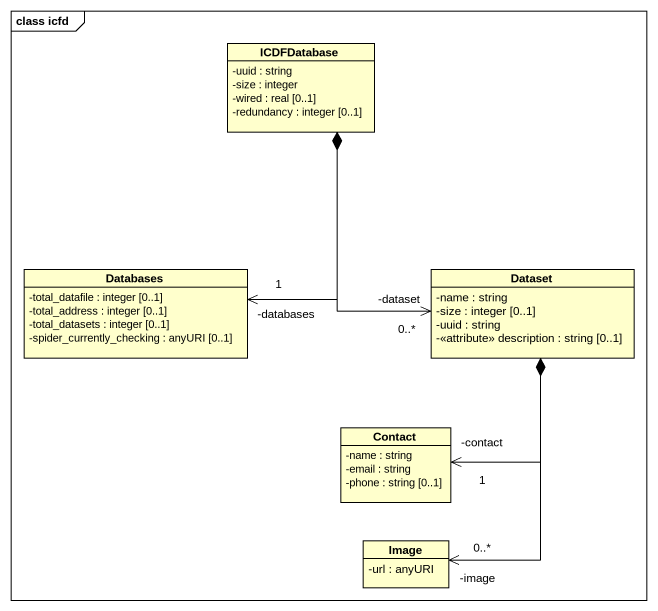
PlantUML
@startuml
mainframe class icfd
hide circle
hide empty members
skinparam classAttributeIconSize 0
class ICDFDatabase {
  -uuid : string
  -size : integer
  -wired : real [0..1]
  -redundancy : integer [0..1]
}
class Databases {
  -total_datafile : integer [0..1]
  -total_address : integer [0..1]
  -total_datasets : integer [0..1]
  -spider_currently_checking : anyURI [0..1]
}
class Dataset {
  -name : string
  -size : integer [0..1]
  -uuid : string
  -<<attribute>> description : string [0..1]
}
class Contact {
  -name : string
  -email : string
  -phone : string [0..1]
}
class Image {
  -url : anyURI
}
ICDFDatabase *--> "-databases\n1" Databases
ICDFDatabase *--> "-dataset\n0..*" Dataset
Dataset *--> "-contact\n1" Contact
Dataset *--> "-image\n0..*" Image
@enduml
